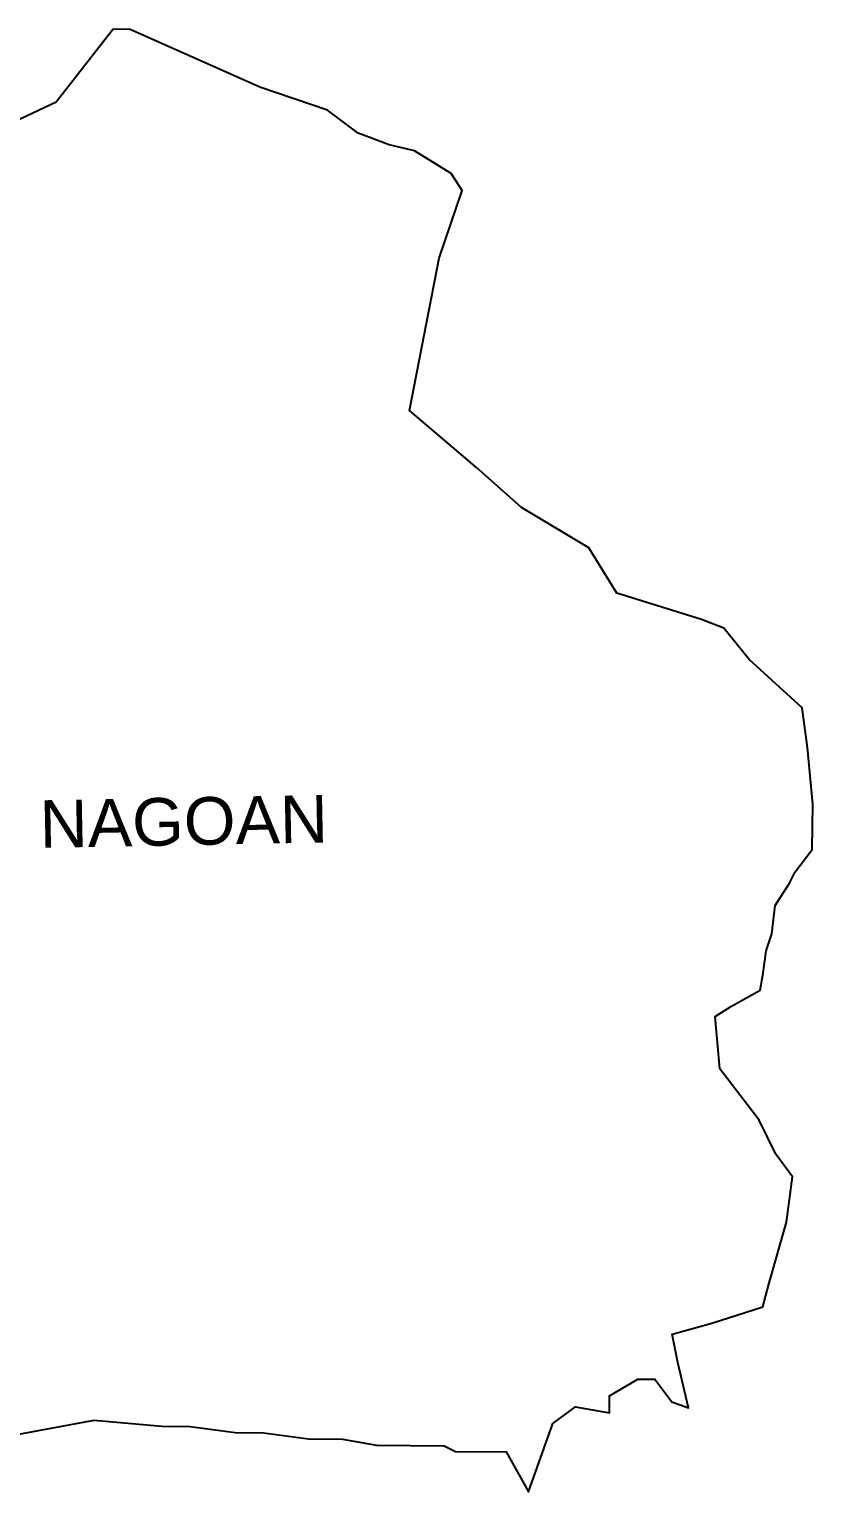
# Model space of a CAD drawing. Header units: metres. Extents: x 277336 to 280847, y 2057036 to 2060376.
# Drawn here: x 279058 to 280847, y 2057036 to 2060376 of the extents above; entities that cross this region are included whole.
import ezdxf

# ---------------------------------------------------------------- set-up
doc = ezdxf.new("R2010")
doc.units = ezdxf.units.M
doc.header["$MEASUREMENT"] = 0
doc.layers.add('VILLAGE BOUNDRY', color=10, linetype='Continuous')
doc.layers.add('VILLAGE NAME', color=250, linetype='Continuous')
doc.styles.get("Standard").update_dxf_attribs({"font": 'simplex.shx'})

msp = doc.modelspace()

# ---------------------------------------------------------------- linework, layer by layer
at = {"layer": 'VILLAGE BOUNDRY'}
msp.add_lwpolyline([(278725.4, 2057110.6), (279205.7, 2057200.1), (279360.5, 2057185.8), (279425, 2057185.2), (279528.1, 2057171.4), (279592.6, 2057170.8), (279695.8, 2057156.9), (279773.2, 2057156.2), (279850.5, 2057142.6), (280005.4, 2057141.2), (280031.1, 2057128.1), (280147.2, 2057127.1), (280198, 2057036.2), (280253.4, 2057192.2), (280305.4, 2057230.4), (280382.7, 2057216.8), (280383, 2057255.5), (280447.9, 2057293.6), (280486.6, 2057293.3), (280524.9, 2057241.3), (280563.5, 2057228.1), (280551, 2057279.8), (280538.6, 2057331.5), (280526.3, 2057396.2), (280616.8, 2057421.2), (280733.3, 2057458.9), (280746.7, 2057510.3), (280786.7, 2057651.9), (280800.5, 2057755.1), (280762.3, 2057807.1), (280724.3, 2057884.8), (280635, 2058001.8), (280624.3, 2058121.7), (280661.8, 2058145.2), (280726.8, 2058181.6), (280733.8, 2058220.3), (280740.7, 2058271.8), (280753.9, 2058310.4), (280761, 2058374.9), (280793.7, 2058426.2), (280806.8, 2058451.9), (280846, 2058503.2), (280847, 2058606.5), (280835.2, 2058735.6), (280823.1, 2058826.1), (280701.5, 2058936.9), (280644.1, 2059008.4), (280592.7, 2059028.2), (280399.6, 2059088), (280336, 2059191.8), (280182, 2059283.6), (280079.6, 2059374.8), (279925.8, 2059505.3), (279993.5, 2059853.1), (280046.6, 2060007.5), (280021.1, 2060046.4), (279937.7, 2060098.8), (279879.7, 2060112.3), (279809, 2060138.7), (279738.5, 2060191), (279584.1, 2060244), (279288.4, 2060375.7), (279249.7, 2060376.1), (279119.2, 2060209.5), (278957.2, 2060133.5)], dxfattribs=at)

# ---------------------------------------------------------------- texts
at = {"layer": 'VILLAGE NAME', "insert": (279080.4, 2058615.2), "char_height": 108.748, "attachment_point": 1, "rotation": 1.1028}
msp.add_mtext_dynamic_manual_height_columns('{\\fArial|b0|i0|c0|p34;NAGOAN}', width=726.929, gutter_width=543.7, heights=[0], dxfattribs=at)

doc.saveas('drawing.dxf')
